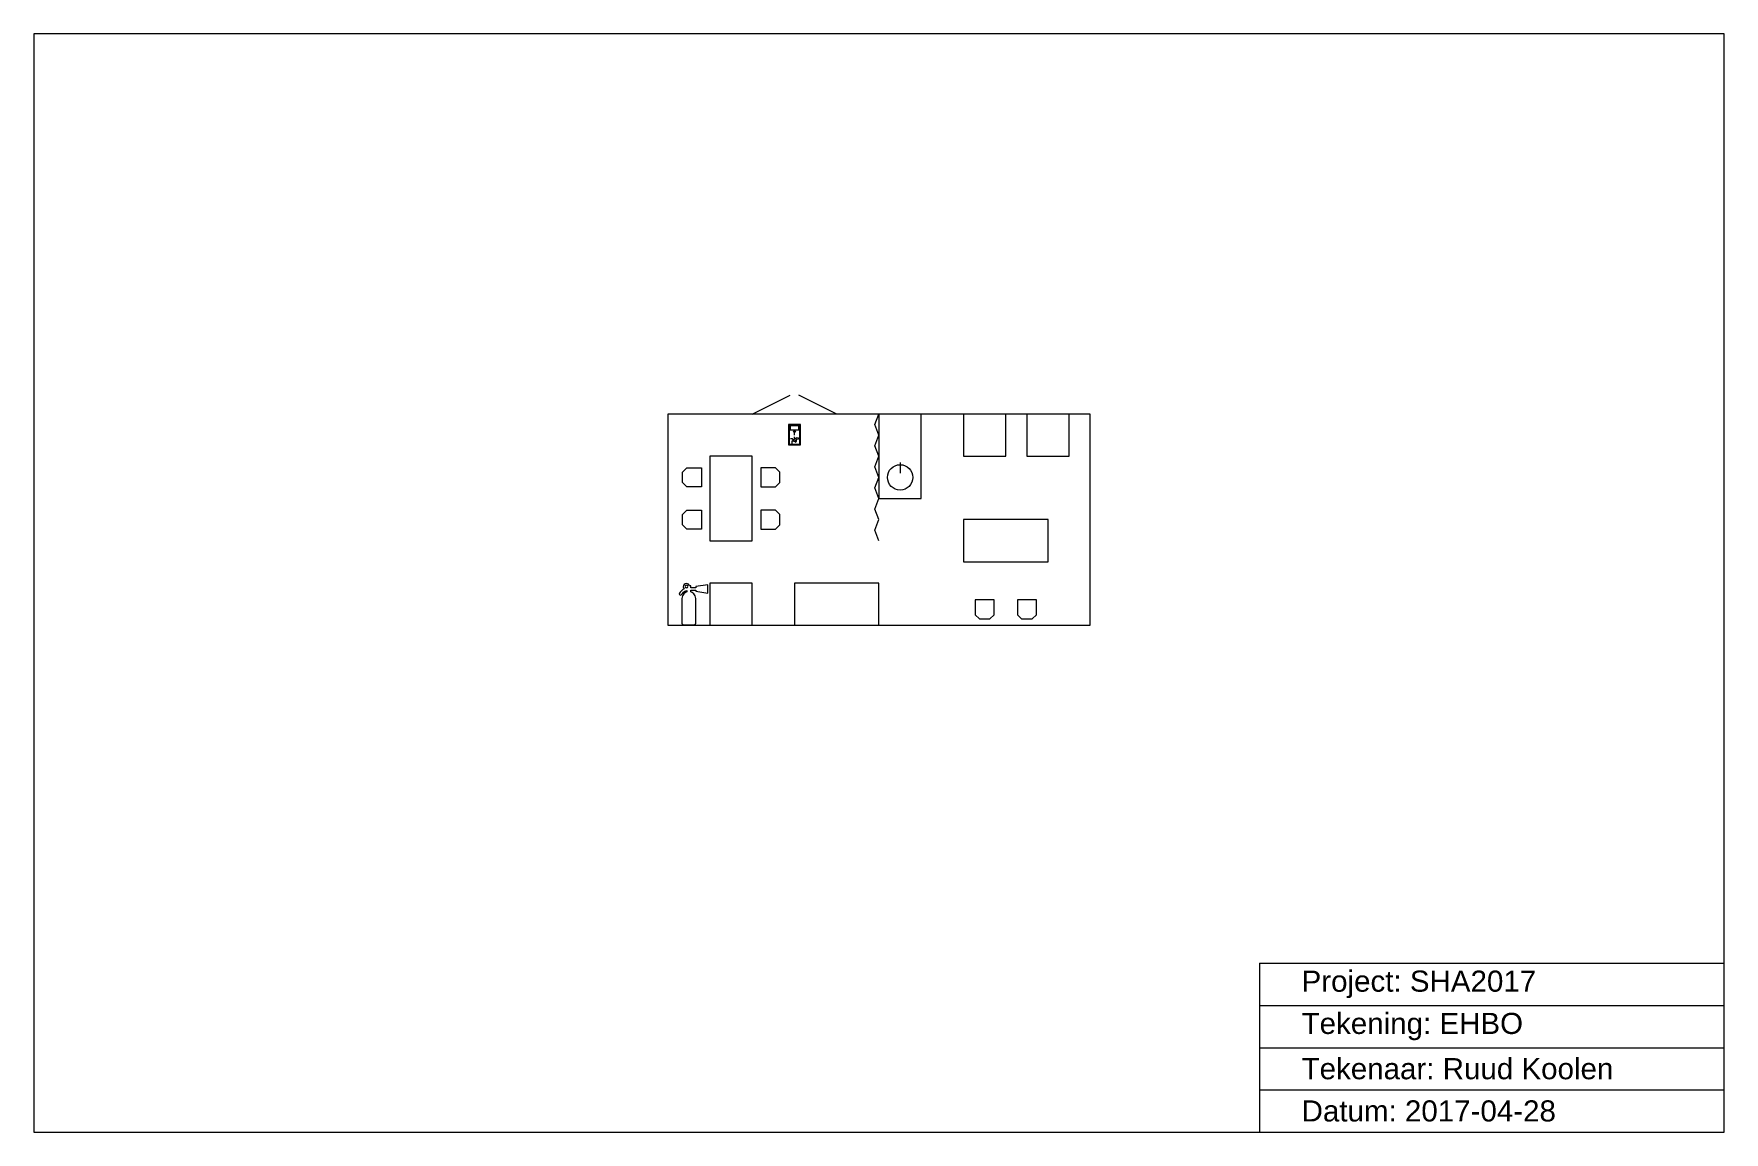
# Model space of a CAD drawing. Header units: metres. Extents: x 0 to 40, y 0 to 26.
import ezdxf

# ---------------------------------------------------------------- set-up
doc = ezdxf.new("R2010")
doc.units = ezdxf.units.M
for name, color, linetype, lineweight, true_color in [('Interior', 6, 'Continuous', 0, 0xff00ff), ('Meta', 178, 'Continuous', 0, 0x000000), ('Symbols', 5, 'Continuous', 0, 0x0000ff), ('Tent', 178, 'Continuous', 0, 0x000000)]:
    doc.layers.add(name, color=color, linetype=linetype, lineweight=lineweight, true_color=true_color)
doc.styles.add('textstyle11', font='')
doc.styles.add('textstyle12', font='')
doc.styles.add('textstyle13', font='')
doc.styles.add('textstyle14', font='')
doc.styles.get('textstyle11').set_extended_font_data('Liberation Sans')
doc.styles.get('textstyle12').set_extended_font_data('Liberation Sans')
doc.styles.get('textstyle13').set_extended_font_data('Liberation Sans')
doc.styles.get('textstyle14').set_extended_font_data('Liberation Sans')

msp = doc.modelspace()

# ---------------------------------------------------------------- linework, layer by layer
at = {"layer": 'Interior'}
for p, q in [((19.9, 16.75), (20, 17)), ((20, 16.5), (19.9, 16.75)), ((19.9, 16.25), (20, 16.5)), ((20, 16), (19.9, 16.25)), ((19.9, 15.75), (20, 16)), ((20, 15.5), (19.9, 15.75)), ((20.5, 15.85), (20.5, 15.6)), ((19.9, 15.25), (20, 15.5)), ((20, 15), (19.9, 15.25)), ((19.9, 14.75), (20, 15)), ((20, 14.5), (19.9, 14.75)), ((19.9, 14.25), (20, 14.5)), ((20, 14), (19.9, 14.25))]:
    msp.add_line(p, q, dxfattribs=at)
at = {"layer": 'Interior', "flags": 128}
for points in [[(21, 17), (20, 17), (20, 15), (21, 15)], [(23, 16), (23, 17), (22, 17), (22, 16)], [(24.5, 16), (24.5, 17), (23.5, 17), (23.5, 16)], [(15.45, 15.275), (15.35, 15.375), (15.35, 15.625), (15.45, 15.725), (15.8, 15.725), (15.8, 15.275)], [(17, 16), (16, 16), (16, 14), (17, 14)], [(17.55, 15.275), (17.65, 15.375), (17.65, 15.625), (17.55, 15.725), (17.2, 15.725), (17.2, 15.275)], [(15.45, 14.275), (15.35, 14.375), (15.35, 14.625), (15.45, 14.725), (15.8, 14.725), (15.8, 14.275)], [(17.55, 14.275), (17.65, 14.375), (17.65, 14.625), (17.55, 14.725), (17.2, 14.725), (17.2, 14.275)], [(24, 13.5), (24, 14.5), (22, 14.5), (22, 13.5)], [(17, 13), (16, 13), (16, 12), (17, 12)], [(20, 12), (20, 13), (18, 13), (18, 12)], [(22.275, 12.25), (22.375, 12.15), (22.625, 12.15), (22.725, 12.25), (22.725, 12.6), (22.275, 12.6)], [(23.275, 12.25), (23.375, 12.15), (23.625, 12.15), (23.725, 12.25), (23.725, 12.6), (23.275, 12.6)]]:
    msp.add_lwpolyline(points, close=True, dxfattribs=at)
at = {"layer": 'Interior'}
msp.add_circle((20.5, 15.5), 0.3, dxfattribs=at)
at = {"layer": 'Meta'}
for p, q in [((0, 26), (0, 0)), ((40, 26), (0, 26)), ((40, 0), (40, 26)), ((29, 4), (40, 4)), ((29, 4), (29, 0)), ((29, 3), (40, 3)), ((29, 2), (40, 2)), ((29, 1), (40, 1)), ((0, 0), (40, 0))]:
    msp.add_line(p, q, dxfattribs=at)
at = {"layer": 'Symbols', "lineweight": 0}
for p, q in [((18.14, 16.755), (17.861, 16.755)), ((17.861, 16.755), (17.861, 16.27)), ((18.126, 16.741), (17.876, 16.741)), ((17.876, 16.741), (17.876, 16.286)), ((18.126, 16.286), (18.126, 16.741)), ((18.14, 16.27), (18.14, 16.755)), ((17.861, 16.27), (18.14, 16.27)), ((17.876, 16.286), (18.126, 16.286)), ((18.126, 16.286), (18.126, 16.286))]:
    msp.add_line(p, q, dxfattribs=at)
at = {"layer": 'Symbols'}
for p, q in [((18.1, 16.72), (17.896, 16.72)), ((17.896, 16.72), (17.896, 16.629)), ((17.896, 16.629), (18.1, 16.629)), ((17.955, 16.409), (17.909, 16.409)), ((17.98, 16.369), (17.955, 16.409)), ((18.025, 16.421), (17.97, 16.38)), ((17.978, 16.569), (18, 16.606)), ((18.022, 16.569), (17.978, 16.569)), ((18, 16.606), (18.022, 16.569)), ((18, 16.5), (18, 16.583)), ((18.002, 16.418), (18.002, 16.463)), ((18.041, 16.418), (18.002, 16.418)), ((18.022, 16.569), (18.022, 16.569)), ((18.049, 16.395), (18.025, 16.421)), ((18.04, 16.77), (18.04, 16.77)), ((18.048, 16.4), (18.041, 16.418)), ((18.048, 16.355), (18.048, 16.4)), ((18.1, 16.629), (18.1, 16.72)), ((17.934, 16.358), (17.934, 16.305)), ((17.984, 16.358), (17.934, 16.358)), ((17.97, 16.38), (17.99, 16.351)), ((17.99, 16.351), (18.049, 16.395)), ((18.016, 16.331), (18.048, 16.355)), ((18.049, 16.395), (18.049, 16.395)), ((15.443, 12.883), (15.443, 12.883)), ((15.454, 12.821), (15.454, 12.787)), ((15.546, 12.929), (15.513, 12.929)), ((15.546, 12.887), (15.546, 12.929)), ((15.662, 12.887), (15.546, 12.887)), ((15.546, 12.787), (15.546, 12.828)), ((15.546, 12.828), (15.662, 12.828)), ((15.948, 12.955), (15.662, 12.914)), ((15.662, 12.914), (15.662, 12.887)), ((15.662, 12.828), (15.662, 12.803)), ((15.662, 12.803), (15.948, 12.76)), ((15.948, 12.76), (15.948, 12.955)), ((15.454, 12.787), (15.454, 12.787)), ((15.662, 12.051), (15.662, 12.63)), ((15.371, 12.013), (15.626, 12.013))]:
    msp.add_line(p, q, dxfattribs=at)
at = {"layer": 'Symbols', "flags": 128}
msp.add_lwpolyline([(15.336, 12.63), (15.336, 12.051)], dxfattribs=at)
at = {"layer": 'Symbols'}
msp.add_circle((18.067, 16.42), 0.0232, dxfattribs=at)
for start, end in [(90.001, 179.9955), (180.0072, 269.9997), (0.0013, 89.9932), (270.0061, 359.996)]:
    msp.add_arc((15.443, 12.916), 0.033, start, end, dxfattribs=at)
for points in [[(15.393, 12.863), (15.348, 12.847), (15.289, 12.791), (15.277, 12.757)], [(15.329, 12.729), (15.352, 12.762), (15.378, 12.802), (15.454, 12.821)], [(15.444, 12.989), (15.405, 12.989), (15.369, 12.958), (15.369, 12.912)], [(15.369, 12.912), (15.369, 12.89), (15.382, 12.87), (15.393, 12.863)], [(15.513, 12.929), (15.513, 12.955), (15.484, 12.989), (15.444, 12.989)], [(15.277, 12.757), (15.261, 12.724), (15.306, 12.697), (15.329, 12.729)], [(15.454, 12.787), (15.423, 12.781), (15.336, 12.73), (15.336, 12.63)], [(15.662, 12.63), (15.662, 12.73), (15.578, 12.781), (15.546, 12.787)], [(15.336, 12.051), (15.336, 12.037), (15.342, 12.013), (15.371, 12.013)], [(15.626, 12.013), (15.655, 12.013), (15.662, 12.037), (15.662, 12.051)]]:
    msp.add_open_spline(points, degree=3, dxfattribs=at)
at = {"layer": 'Tent'}
for p, q in [((17, 17), (17.894, 17.447)), ((19, 17), (18.106, 17.447)), ((25, 17), (15, 17)), ((15, 17), (15, 12)), ((25, 12), (25, 17)), ((15, 12), (25, 12))]:
    msp.add_line(p, q, dxfattribs=at)

# ---------------------------------------------------------------- texts
at = {"layer": 'Meta', "char_height": 0.5, "attachment_point": 4}
for s, insert, style in [('Project: SHA2017', (30, 3.5), 'textstyle11'), ('Tekening: EHBO', (30, 2.5), 'textstyle12'), ('Tekenaar: Ruud Koolen', (30, 1.5), 'textstyle13'), ('Datum: 2017-04-28', (30, 0.5), 'textstyle14')]:
    msp.add_mtext(s, dxfattribs=dict(at, insert=insert, style=style))

doc.saveas('drawing.dxf')
